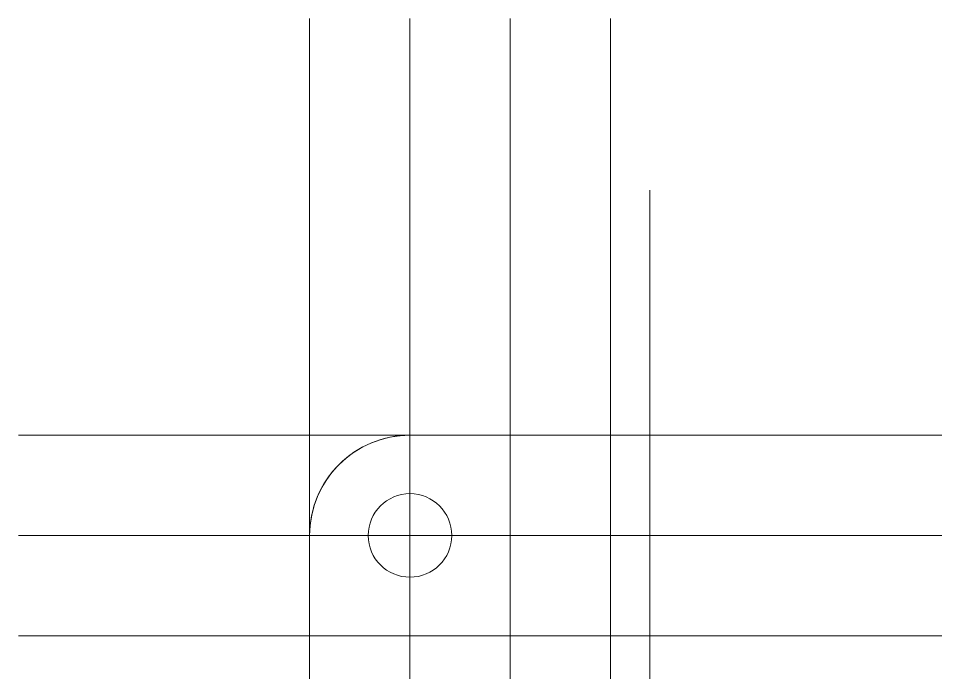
# Model space of a CAD drawing. Header units: millimetres. Extents: x 24 to 200, y 24 to 188.
# Drawn here: x 33.64 to 61.08, y 167.59 to 187.17 of the extents above; entities that cross this region are included whole.
import ezdxf

# ---------------------------------------------------------------- set-up
doc = ezdxf.new("R2010")
doc.units = ezdxf.units.MM
for name, color, linetype in [('0_底面', 51, 'Continuous'), ('1_PCB下', 5, 'Continuous'), ('2_Plate下', 3, 'Continuous'), ('3_SwitchPlate', 6, 'Continuous'), ('4_天板下', 40, 'Continuous'), ('5_左天板', 1, 'Continuous'), ('6_右天板', 230, 'Continuous')]:
    doc.layers.add(name, color=color, linetype=linetype)
doc.layers.add('補助線', color=4, linetype='Continuous', lineweight=5, transparency=0.5)

msp = doc.modelspace()

# ---------------------------------------------------------------- linework, layer by layer
at = {"layer": '0_底面', "lineweight": 5, "transparency": 33554687}
for p, q in [((173.699, 174.7), (45.354, 174.7)), ((42.354, 171.7), (42.354, 45.35))]:
    msp.add_line(p, q, dxfattribs=at)
msp.add_circle((45.354, 171.7), 1.25, dxfattribs=at)
msp.add_arc((45.354, 171.7), 3, 90, 180, dxfattribs=at)
at = {"layer": '1_PCB下', "lineweight": 5, "transparency": 33554687}
msp.add_line((48.354, 168.7), (48.354, 174.7), dxfattribs=at)
for points in [[(48.354, 168.7), (48.354, 48.35), (42.354, 48.35), (42.354, 171.7, -0.414214), (45.354, 174.7), (48.354, 174.7)], [(87.058, 174.7), (48.354, 174.7), (48.354, 168.7), (87.058, 168.7), (111.743, 168.7), (170.699, 168.7), (170.699, 166.345), (176.699, 166.345), (176.699, 171.7, 0.414214), (173.699, 174.7), (111.743, 174.7)]]:
    msp.add_lwpolyline(points, format="xyb", close=True, dxfattribs=at)
msp.add_circle((45.354, 171.7), 1.25, dxfattribs=at)
at = {"layer": '2_Plate下', "lineweight": 5, "transparency": 33554687}
msp.add_line((48.354, 168.7), (48.354, 174.7), dxfattribs=at)
msp.add_lwpolyline([(48.354, 168.7), (48.354, 48.35), (42.354, 48.35), (42.354, 171.7, -0.414214), (45.354, 174.7), (48.354, 174.7)], format="xyb", close=True, dxfattribs=at)
msp.add_lwpolyline([(87.058, 174.7), (48.354, 174.7), (48.354, 168.7), (87.058, 168.7)], close=True, dxfattribs=at)
msp.add_circle((45.354, 171.7), 1.25, dxfattribs=at)
at = {"layer": '3_SwitchPlate', "lineweight": 5, "transparency": 33554687}
for p, q in [((87.058, 174.7), (45.354, 174.7)), ((42.354, 171.7), (42.354, 45.35))]:
    msp.add_line(p, q, dxfattribs=at)
msp.add_circle((45.354, 171.7), 1.25, dxfattribs=at)
msp.add_arc((45.354, 171.7), 3, 90, 180, dxfattribs=at)
at = {"layer": '4_天板下', "lineweight": 5, "transparency": 33554687}
msp.add_line((48.354, 168.7), (48.354, 174.7), dxfattribs=at)
msp.add_lwpolyline([(48.354, 168.7), (48.354, 48.35), (42.354, 48.35), (42.354, 171.7, -0.414214), (45.354, 174.7), (48.354, 174.7)], format="xyb", close=True, dxfattribs=at)
msp.add_lwpolyline([(87.058, 174.7), (48.354, 174.7), (48.354, 168.7), (87.058, 168.7)], close=True, dxfattribs=at)
msp.add_circle((45.354, 171.7), 1.25, dxfattribs=at)
at = {"layer": '5_左天板', "lineweight": 5, "transparency": 33554687}
for p, q in [((173.699, 174.7), (45.354, 174.7)), ((42.354, 171.7), (42.354, 45.35))]:
    msp.add_line(p, q, dxfattribs=at)
msp.add_circle((45.354, 171.7), 1.25, dxfattribs=at)
msp.add_arc((45.354, 171.7), 3, 90, 180, dxfattribs=at)
at = {"layer": '6_右天板', "lineweight": 5, "transparency": 33554687}
for p, q in [((173.699, 174.7), (45.354, 174.7)), ((42.354, 171.7), (42.354, 45.35))]:
    msp.add_line(p, q, dxfattribs=at)
msp.add_circle((45.354, 171.7), 1.25, dxfattribs=at)
msp.add_arc((45.354, 171.7), 3, 90, 180, dxfattribs=at)
at = {"layer": '補助線'}
for p, q in [((42.354, 187.173), (42.354, 28.589)), ((45.354, 187.173), (45.354, 28.589)), ((48.354, 187.173), (48.354, 28.589)), ((51.354, 187.173), (51.354, 28.589)), ((33.641, 174.7), (185.409, 174.7)), ((33.641, 171.7), (185.409, 171.7)), ((33.641, 168.7), (185.409, 168.7))]:
    msp.add_line(p, q, dxfattribs=at)
at = {"layer": '補助線', "lineweight": 5, "transparency": 33554687}
msp.add_line((52.525, 182.027), (52.525, 33.908), dxfattribs=at)

doc.saveas('drawing.dxf')
